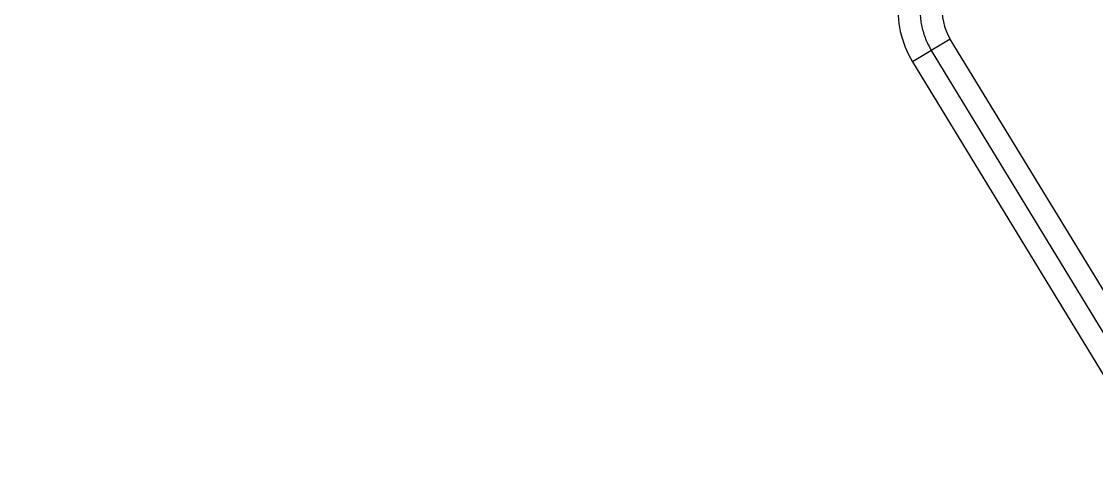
# Model space of a CAD drawing. Header units: millimetres. Extents: x 1145859089 to 1147511753, y -1047484727 to -1047247487.
# Drawn here: x 1145999685 to 1146000513, y -1047437168 to -1047436834 of the extents above; entities that cross this region are included whole.
import ezdxf
from ezdxf.xclip import XClip

# ---------------------------------------------------------------- set-up
doc = ezdxf.new("R2010")
doc.units = ezdxf.units.MM
doc.header["$LTSCALE"] = 100
doc.header["$MEASUREMENT"] = 0
doc.header["$XCLIPFRAME"] = 2
doc.linetypes.add('단지배치도$0$CENTER', pattern=[31, 30, -0.5, 0, -0.5])
doc.layers.get('0').update_dxf_attribs({"linetype": 'CONTINUOUS'})
doc.layers.add('XREF', color=135, linetype='CONTINUOUS')
doc.layers.add('단지배치도$0$W240910', color=135, linetype='CONTINUOUS')

# ---------------------------------------------------------------- blocks, each defined once
blk = doc.blocks.new('단지배치도$0$zw$9902')
at = {"layer": '단지배치도$0$W240910', "linetype": 'ByBlock', "ltscale": 20}
for p, q in [((62259.67, -65477.89), (62230.64, -65495.59)), ((62448.03, -65786.9), (62259.66, -65477.88)), ((62230.64, -65495.59), (62419.7, -65805.75))]:
    blk.add_line(p, q, dxfattribs=at)
at = {"layer": '단지배치도$0$W240910', "linetype": '단지배치도$0$CENTER'}
blk.add_line((62433.86, -65796.31), (62245.14, -65486.72), dxfattribs=at)
at = {"layer": '단지배치도$0$W240910'}
for centre, radius, start, end in [((56819.18, -60798.97), 5249.43, 201.4083, 356.71209), ((56819.18, -60798.97), 5399.43, 202.10162, 356.71209), ((57394.29, -57699.4), 11431.38, 251.62775, 321.418131), ((57394.29, -57699.4), 11931.38, 251.62775, 321.418131)]:
    blk.add_arc(centre, radius, start, end, dxfattribs=at)
at = {"layer": '단지배치도$0$W240910', "linetype": 'ByBlock', "ltscale": 20}
for radius in [77, 43]:
    blk.add_arc((62296.39, -65455.51), radius, 136.3647, 211.3647, dxfattribs=at)
at = {"layer": '단지배치도$0$W240910', "linetype": '단지배치도$0$CENTER'}
blk.add_arc((62296.39, -65455.51), 60, 136.3647, 211.3647, dxfattribs=at)
blk = doc.blocks.new('단지배치도')
blk.add_blockref('단지배치도$0$zw$9902', (141034.19, 142437.16))

msp = doc.modelspace()

# ---------------------------------------------------------------- block references
at = {"layer": 'XREF'}
ref = msp.add_blockref('단지배치도', (1145797106.633357, -1047513806.462535), dxfattribs=at)
XClip(ref).set_block_clipping_path([(72982.4064819524, 34919.7593965298), (360382.4067475507, 255319.7593436697)])

doc.saveas('drawing.dxf')
